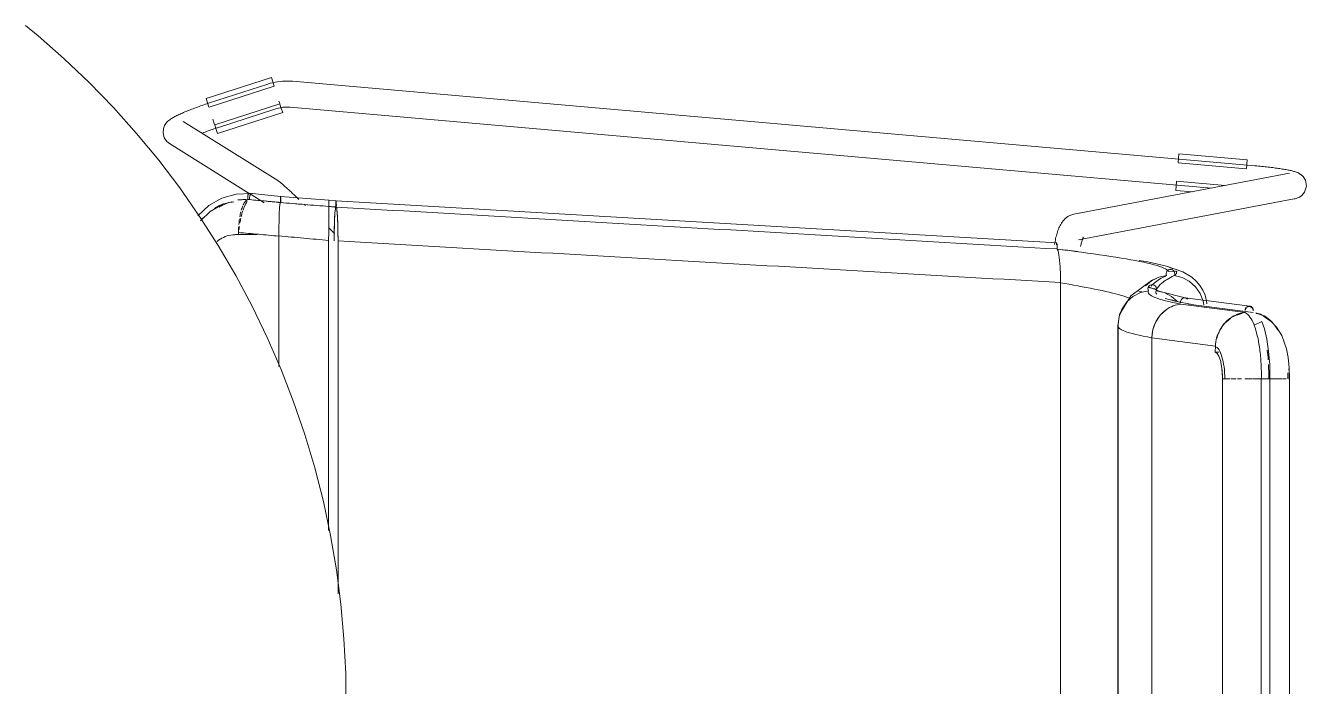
# Model space of a CAD drawing. Header units: millimetres. Extents: x 155927 to 326028, y -36033 to 97293.
# Drawn here: x 159543 to 160133, y 17413 to 17717 of the extents above; entities that cross this region are included whole.
import ezdxf

# ---------------------------------------------------------------- set-up
doc = ezdxf.new("R2010")
doc.units = ezdxf.units.MM
doc.header["$MEASUREMENT"] = 0
doc.layers.add('I-FURN', color=8, linetype='CONTINUOUS', lineweight=9)

msp = doc.modelspace()

# ---------------------------------------------------------------- linework, layer by layer
at = {"layer": 'I-FURN'}
for p, q in [((159548.99, 17712.34), (159543.24, 17717.01)), ((159561, 17701.77), (159548.99, 17712.34)), ((159572.58, 17690.73), (159561, 17701.77)), ((159583.71, 17679.24), (159572.58, 17690.73)), ((159626.41, 17683.39), (159656.42, 17693.08)), ((159654.79, 17690.08), (159627.97, 17681.37)), ((159654.83, 17690.09), (159654.79, 17690.08)), ((159655.92, 17690.42), (159654.83, 17690.09)), ((159657.03, 17690.71), (159655.92, 17690.42)), ((159656.42, 17693.08), (159657.05, 17691.13)), ((159658.14, 17690.95), (159657.03, 17690.71)), ((159657.05, 17691.13), (159657.69, 17689.16)), ((159659.27, 17691.15), (159658.14, 17690.95)), ((159660.4, 17691.3), (159659.27, 17691.15)), ((159661.54, 17691.4), (159660.4, 17691.3)), ((159662.68, 17691.46), (159661.54, 17691.4)), ((159663.82, 17691.48), (159662.68, 17691.46)), ((159664.96, 17691.44), (159663.82, 17691.48)), ((159666.1, 17691.37), (159664.96, 17691.44)), ((160109.42, 17652.42), (159666.1, 17691.36)), ((159627.72, 17679.35), (159657.72, 17689.04)), ((159594.37, 17667.31), (159583.71, 17679.24)), ((159618.41, 17677.94), (159619.05, 17678.2)), ((159619.05, 17678.2), (159619.7, 17678.45)), ((159619.7, 17678.45), (159620.36, 17678.7)), ((159620.36, 17678.7), (159621.04, 17678.96)), ((159621.04, 17678.96), (159621.73, 17679.21)), ((159621.73, 17679.21), (159622.43, 17679.47)), ((159622.43, 17679.47), (159623.14, 17679.72)), ((159623.14, 17679.72), (159623.85, 17679.98)), ((159623.85, 17679.98), (159624.57, 17680.23)), ((159624.57, 17680.23), (159625.3, 17680.48)), ((159625.3, 17680.48), (159626.04, 17680.73)), ((159626.04, 17680.73), (159626.77, 17680.97)), ((159627.04, 17681.44), (159626.41, 17683.39)), ((159626.77, 17680.97), (159627.51, 17681.22)), ((159627.68, 17679.47), (159627.04, 17681.44)), ((159627.51, 17681.22), (159627.97, 17681.37)), ((159660.33, 17680.97), (159630.32, 17671.28)), ((159631.68, 17669.95), (159658.49, 17678.67)), ((159658.49, 17678.67), (159659.13, 17678.86)), ((159659.13, 17678.86), (159659.77, 17679.03)), ((159659.77, 17679.03), (159660.42, 17679.17)), ((159659.92, 17682.23), (159660.3, 17681.07)), ((159660.37, 17680.85), (159661, 17678.88)), ((159660.42, 17679.17), (159661.07, 17679.28)), ((159661, 17678.88), (159661.63, 17676.92)), ((159661.07, 17679.28), (159661.72, 17679.37)), ((159661.72, 17679.37), (159662.38, 17679.43)), ((159662.38, 17679.43), (159663.04, 17679.47)), ((159663.04, 17679.47), (159663.71, 17679.48)), ((159663.71, 17679.48), (159664.37, 17679.46)), ((159664.37, 17679.46), (159665.03, 17679.42)), ((159665.03, 17679.42), (159665.05, 17679.41)), ((159665.05, 17679.41), (160089.4, 17642.13)), ((159607.77, 17671.83), (159608.29, 17672.46)), ((159608.29, 17672.46), (159608.76, 17672.92)), ((159608.76, 17672.92), (159609.18, 17673.29)), ((159609.18, 17673.29), (159609.59, 17673.6)), ((159609.59, 17673.6), (159609.98, 17673.88)), ((159609.98, 17673.88), (159610.36, 17674.14)), ((159610.36, 17674.14), (159610.75, 17674.38)), ((159610.75, 17674.38), (159611.15, 17674.62)), ((159611.15, 17674.62), (159611.56, 17674.85)), ((159611.56, 17674.85), (159611.99, 17675.07)), ((159611.99, 17675.07), (159612.43, 17675.3)), ((159612.43, 17675.3), (159612.89, 17675.53)), ((159612.89, 17675.53), (159613.36, 17675.76)), ((159613.36, 17675.76), (159613.85, 17676)), ((159613.85, 17676), (159614.36, 17676.23)), ((159614.36, 17676.23), (159614.89, 17676.47)), ((159614.89, 17676.47), (159615.43, 17676.71)), ((159615.43, 17676.71), (159616, 17676.95)), ((159659.4, 17645.57), (159615.81, 17672.88)), ((159616, 17676.95), (159616.57, 17677.2)), ((159616.57, 17677.2), (159617.17, 17677.44)), ((159617.17, 17677.44), (159617.78, 17677.69)), ((159617.78, 17677.69), (159618.41, 17677.94)), ((159629.49, 17673.86), (159630.29, 17671.38)), ((159631.63, 17667.24), (159661.63, 17676.92)), ((159604.54, 17654.96), (159594.37, 17667.31)), ((159606.51, 17667.56), (159606.68, 17669.54)), ((159607.1, 17665.33), (159606.51, 17667.56)), ((159606.68, 17669.54), (159607.21, 17670.92)), ((159607.21, 17670.92), (159607.77, 17671.83)), ((159624.7, 17667.51), (159625.32, 17667.75)), ((159625.32, 17667.75), (159625.96, 17667.98)), ((159625.96, 17667.98), (159626.61, 17668.22)), ((159626.61, 17668.22), (159627.26, 17668.45)), ((159627.26, 17668.45), (159627.93, 17668.69)), ((159627.93, 17668.69), (159628.6, 17668.92)), ((159628.6, 17668.92), (159629.28, 17669.16)), ((159629.28, 17669.16), (159629.97, 17669.39)), ((159629.97, 17669.39), (159630.66, 17669.62)), ((159631, 17669.19), (159630.36, 17671.16)), ((159630.66, 17669.62), (159631.35, 17669.85)), ((159631.63, 17667.24), (159631, 17669.19)), ((159631.35, 17669.85), (159631.68, 17669.95)), ((159608.32, 17663.6), (159607.1, 17665.33)), ((159608.32, 17663.6), (159609.44, 17662.71)), ((159609.44, 17662.71), (159646.21, 17639.68)), ((159614.21, 17642.22), (159604.54, 17654.96)), ((160074.05, 17653.88), (160074.23, 17655.95)), ((160074.23, 17655.95), (160074.41, 17657.99)), ((160074.41, 17657.99), (160105.82, 17655.23)), ((160105.82, 17655.23), (160105.64, 17653.19)), ((160125.27, 17648.94), (160025.98, 17630.12)), ((160074.03, 17653.76), (160105.44, 17651)), ((160105.64, 17653.19), (160105.46, 17651.12)), ((160109.58, 17652.4), (160109.42, 17652.42)), ((160110.33, 17652.34), (160109.58, 17652.4)), ((160111.08, 17652.27), (160110.33, 17652.34)), ((160111.83, 17652.19), (160111.08, 17652.27)), ((160112.58, 17652.12), (160111.83, 17652.19)), ((160113.32, 17652.04), (160112.58, 17652.12)), ((160114.05, 17651.97), (160113.32, 17652.04)), ((160114.77, 17651.89), (160114.05, 17651.97)), ((160115.49, 17651.8), (160114.77, 17651.89)), ((160116.2, 17651.72), (160115.49, 17651.8)), ((160116.9, 17651.64), (160116.2, 17651.72)), ((160117.59, 17651.55), (160116.9, 17651.64)), ((160118.26, 17651.46), (160117.59, 17651.55)), ((160118.93, 17651.38), (160118.26, 17651.46)), ((160119.58, 17651.29), (160118.93, 17651.38)), ((160120.21, 17651.2), (160119.58, 17651.29)), ((160120.83, 17651.11), (160120.21, 17651.2)), ((160121.43, 17651.02), (160120.83, 17651.11)), ((160122.02, 17650.92), (160121.43, 17651.02)), ((160122.59, 17650.83), (160122.02, 17650.92)), ((160123.14, 17650.74), (160122.59, 17650.83)), ((160123.67, 17650.65), (160123.14, 17650.74)), ((160124.19, 17650.55), (160123.67, 17650.65)), ((160124.68, 17650.46), (160124.19, 17650.55)), ((160125.16, 17650.36), (160124.68, 17650.46)), ((160125.62, 17650.26), (160125.16, 17650.36)), ((160126.06, 17650.17), (160125.62, 17650.26)), ((160126.49, 17650.07), (160126.06, 17650.17)), ((160126.9, 17649.96), (160126.49, 17650.07)), ((160127.3, 17649.85), (160126.9, 17649.96)), ((160127.7, 17649.74), (160127.3, 17649.85)), ((160128.1, 17649.61), (160127.7, 17649.74)), ((160128.5, 17649.47), (160128.1, 17649.61)), ((160128.93, 17649.3), (160128.5, 17649.47)), ((160129.4, 17649.09), (160128.93, 17649.3)), ((160129.96, 17648.78), (160129.4, 17649.09)), ((160130.67, 17648.31), (160129.96, 17648.78)), ((159659.4, 17645.57), (159659.72, 17645.36)), ((159659.72, 17645.36), (159659.98, 17645.17)), ((159659.98, 17645.17), (159660.21, 17645)), ((159660.21, 17645), (159660.43, 17644.83)), ((159660.43, 17644.83), (159660.65, 17644.65)), ((159660.65, 17644.65), (159660.89, 17644.46)), ((159660.89, 17644.46), (159661.13, 17644.26)), ((159661.13, 17644.26), (159661.38, 17644.04)), ((159661.38, 17644.04), (159661.64, 17643.81)), ((159661.64, 17643.81), (159661.92, 17643.57)), ((159661.92, 17643.57), (159662.22, 17643.31)), ((159662.22, 17643.31), (159662.53, 17643.04)), ((159662.53, 17643.04), (159662.85, 17642.75)), ((160072.92, 17641.08), (160073.1, 17643.12)), ((160073.1, 17643.12), (160073.28, 17645.19)), ((160095.77, 17643.34), (160073.29, 17645.31)), ((160131.58, 17647.45), (160130.67, 17648.31)), ((160132.62, 17645.8), (160131.58, 17647.45)), ((160132.27, 17640.29), (160133.1, 17643.04)), ((160133.1, 17643.04), (160132.62, 17645.8)), ((159623.37, 17629.1), (159614.21, 17642.22)), ((159633.64, 17637.46), (159627.63, 17634.07)), ((159640.16, 17639.34), (159633.64, 17637.46)), ((159647.07, 17639.62), (159640.16, 17639.34)), ((159646.18, 17639.75), (159660.67, 17638.32)), ((159646.58, 17639.44), (159653.03, 17635.4)), ((159660.57, 17636.93), (159660.56, 17636.44)), ((159660.56, 17636.44), (159660.57, 17636.93)), ((159660.58, 17637.39), (159660.57, 17636.93)), ((159660.57, 17636.93), (159660.58, 17637.38)), ((159660.59, 17637.77), (159660.58, 17637.39)), ((159660.58, 17637.38), (159660.59, 17637.76)), ((159660.62, 17638.07), (159660.59, 17637.77)), ((159660.59, 17637.76), (159660.62, 17638.06)), ((159660.64, 17638.26), (159660.62, 17638.07)), ((159660.64, 17638.25), (159660.67, 17638.32)), ((159660.67, 17638.32), (159660.64, 17638.26)), ((159660.67, 17638.32), (159682.87, 17636.5)), ((159660.69, 17638.26), (159660.67, 17638.32)), ((159660.67, 17638.32), (159660.69, 17638.26)), ((159660.72, 17638.07), (159660.69, 17638.26)), ((159660.69, 17638.26), (159660.72, 17638.07)), ((159660.74, 17637.78), (159660.72, 17638.07)), ((159660.72, 17638.07), (159660.74, 17637.78)), ((159660.77, 17636.95), (159660.75, 17637.4)), ((159660.75, 17637.39), (159660.76, 17636.94)), ((159660.76, 17636.94), (159660.77, 17636.45)), ((159660.77, 17636.46), (159660.77, 17636.95)), ((159662.85, 17642.75), (159663.19, 17642.45)), ((159663.19, 17642.45), (159663.54, 17642.13)), ((159663.54, 17642.13), (159663.9, 17641.8)), ((159663.9, 17641.8), (159664.28, 17641.46)), ((159664.28, 17641.46), (159664.67, 17641.11)), ((159664.67, 17641.11), (159665.07, 17640.74)), ((159665.07, 17640.74), (159665.49, 17640.36)), ((159665.49, 17640.36), (159665.91, 17639.97)), ((159665.91, 17639.97), (159666.35, 17639.56)), ((159666.35, 17639.56), (159666.79, 17639.15)), ((159666.79, 17639.15), (159667.24, 17638.73)), ((159667.24, 17638.73), (159667.71, 17638.29)), ((159667.71, 17638.29), (159668.18, 17637.85)), ((159668.18, 17637.85), (159668.65, 17637.41)), ((159668.65, 17637.41), (159669.14, 17636.95)), ((160028.22, 17618.33), (160127.51, 17637.15)), ((160072.92, 17641.08), (160080.82, 17640.39)), ((160127.92, 17637.24), (160127.51, 17637.15)), ((160128.44, 17637.37), (160127.92, 17637.24)), ((160129.06, 17637.58), (160128.44, 17637.37)), ((160129.86, 17637.96), (160129.06, 17637.58)), ((160130.94, 17638.71), (160129.86, 17637.96)), ((160132.27, 17640.29), (160130.94, 17638.71)), ((159627.63, 17634.07), (159622.48, 17629.33)), ((159628.21, 17631.39), (159623.74, 17627.12)), ((159634.04, 17634.76), (159628.21, 17631.39)), ((159660.05, 17630.41), (159660.2, 17632.85)), ((159660.2, 17632.85), (159660.05, 17630.37)), ((159660.2, 17632.87), (159660.38, 17634.58)), ((159660.38, 17634.58), (159660.2, 17632.85)), ((159660.38, 17634.59), (159660.57, 17635.47)), ((159660.57, 17635.47), (159660.38, 17634.58)), ((159660.56, 17636.44), (159660.57, 17635.94)), ((159660.57, 17635.94), (159660.56, 17636.44)), ((159660.57, 17635.94), (159660.57, 17635.47)), ((159660.57, 17635.47), (159660.57, 17635.94)), ((159660.76, 17635.49), (159660.77, 17635.96)), ((159660.77, 17635.96), (159660.76, 17635.48)), ((159660.77, 17635.96), (159660.77, 17636.46)), ((159660.77, 17636.45), (159660.77, 17635.96)), ((159671.62, 17634.59), (159672.13, 17634.11)), ((159682.82, 17628.52), (159682.83, 17631.02)), ((159682.83, 17631.02), (159682.82, 17628.52)), ((159682.83, 17631.02), (159682.85, 17632.77)), ((159682.85, 17632.77), (159682.83, 17631.02)), ((159682.85, 17632.77), (159682.86, 17633.66)), ((159682.86, 17633.66), (159682.85, 17632.77)), ((159682.86, 17636.24), (159682.87, 17636.43)), ((159682.87, 17636.43), (159682.86, 17636.24)), ((159682.86, 17635.95), (159682.86, 17636.24)), ((159682.86, 17636.24), (159682.86, 17635.95)), ((159682.86, 17635.56), (159682.86, 17635.95)), ((159682.86, 17635.95), (159682.86, 17635.57)), ((159682.86, 17635.57), (159682.86, 17635.12)), ((159682.86, 17635.11), (159682.86, 17635.56)), ((159682.86, 17635.12), (159682.86, 17634.63)), ((159682.86, 17634.62), (159682.86, 17635.11)), ((159682.86, 17634.63), (159682.86, 17634.13)), ((159682.86, 17634.13), (159682.86, 17634.62)), ((159682.86, 17633.66), (159682.86, 17634.13)), ((159682.86, 17634.13), (159682.86, 17633.66)), ((159682.87, 17636.43), (159682.87, 17636.5)), ((159682.87, 17636.5), (159682.87, 17636.43)), ((159686.23, 17636.23), (159682.87, 17636.49)), ((159682.87, 17636.43), (159682.87, 17636.49)), ((159682.87, 17636.49), (159682.87, 17636.42)), ((159682.87, 17636.24), (159682.87, 17636.43)), ((159682.87, 17636.42), (159682.87, 17636.24)), ((159682.87, 17636.24), (159682.87, 17635.94)), ((159682.87, 17635.94), (159682.87, 17636.24)), ((159682.87, 17635.94), (159682.87, 17635.56)), ((159682.87, 17635.56), (159682.87, 17635.94)), ((159682.87, 17635.56), (159682.87, 17635.11)), ((159682.87, 17635.11), (159682.87, 17635.56)), ((159682.87, 17635.11), (159682.88, 17634.62)), ((159682.88, 17634.62), (159682.87, 17635.11)), ((159682.88, 17634.12), (159682.87, 17633.65)), ((159682.87, 17633.65), (159682.88, 17634.12)), ((159682.88, 17634.62), (159682.88, 17634.12)), ((159682.88, 17634.12), (159682.88, 17634.62)), ((159682.9, 17631), (159682.89, 17632.76)), ((159682.89, 17632.75), (159682.9, 17631)), ((159682.9, 17631), (159682.91, 17628.5)), ((159682.91, 17628.51), (159682.9, 17631)), ((159685.92, 17632.48), (159685.72, 17630.73)), ((159686.13, 17633.38), (159685.92, 17632.48)), ((159686.13, 17635.29), (159686.12, 17634.83)), ((159686.12, 17634.83), (159686.12, 17634.34)), ((159686.12, 17634.34), (159686.12, 17633.85)), ((159686.12, 17633.85), (159686.13, 17633.38)), ((159686.15, 17635.67), (159686.13, 17635.29)), ((159686.17, 17635.96), (159686.15, 17635.67)), ((159686.2, 17636.15), (159686.17, 17635.96)), ((159686.23, 17636.22), (159686.2, 17636.15)), ((159686.23, 17636.22), (160018.14, 17616.93)), ((159686.25, 17636.15), (159686.23, 17636.22)), ((159686.28, 17635.97), (159686.25, 17636.15)), ((159686.3, 17635.67), (159686.28, 17635.97)), ((159686.32, 17635.29), (159686.3, 17635.67)), ((159686.33, 17634.84), (159686.32, 17635.29)), ((159686.34, 17634.35), (159686.33, 17634.84)), ((159686.33, 17633.86), (159686.34, 17634.35)), ((159686.33, 17633.39), (159686.33, 17633.86)), ((159686.54, 17632.5), (159686.33, 17633.39)), ((159686.73, 17630.75), (159686.54, 17632.5)), ((159631.99, 17615.62), (159623.37, 17629.1)), ((159659.86, 17623.83), (159659.94, 17627.27)), ((159659.94, 17627.27), (159659.86, 17623.83)), ((159659.94, 17627.34), (159660.05, 17630.37)), ((159660.05, 17630.37), (159659.94, 17627.27)), ((159682.81, 17625.39), (159682.82, 17628.52)), ((159682.82, 17628.52), (159682.81, 17625.39)), ((159682.81, 17625.39), (159682.81, 17621.82)), ((159682.81, 17621.82), (159682.81, 17625.38)), ((159682.92, 17625.38), (159682.93, 17621.82)), ((159682.93, 17621.82), (159682.92, 17625.38)), ((159685.44, 17625.11), (159685.36, 17621.56)), ((159685.56, 17628.23), (159685.44, 17625.11)), ((159685.72, 17630.73), (159685.56, 17628.23)), ((159686.89, 17628.25), (159686.73, 17630.75)), ((159687.02, 17625.12), (159686.89, 17628.25)), ((159687.09, 17621.55), (159687.02, 17625.12)), ((160019.97, 17625.41), (160019.68, 17624.88)), ((160020.29, 17625.95), (160019.97, 17625.41)), ((160020.65, 17626.49), (160020.29, 17625.95)), ((160021.05, 17627.02), (160020.65, 17626.49)), ((160021.51, 17627.55), (160021.05, 17627.02)), ((160022.02, 17628.07), (160021.51, 17627.55)), ((160022.62, 17628.58), (160022.02, 17628.07)), ((160023.31, 17629.06), (160022.62, 17628.58)), ((160024.1, 17629.5), (160023.31, 17629.06)), ((160025, 17629.87), (160024.1, 17629.5)), ((160025.98, 17630.12), (160025, 17629.87)), ((159649.79, 17620.68), (159640.04, 17620.68)), ((159641.28, 17620.62), (159641.28, 17621.67)), ((159659.86, 17623.74), (159659.84, 17619.97)), ((159659.84, 17620.09), (159659.86, 17623.74)), ((159659.84, 17619.97), (159659.84, 17559.86)), ((159659.84, 17559.86), (159659.84, 17619.97)), ((159682.8, 17618.03), (159682.81, 17621.82)), ((159682.81, 17621.82), (159682.8, 17618.03)), ((159685.48, 17621.26), (159682.81, 17623.83)), ((159685.36, 17621.56), (159685.33, 17617.88)), ((159687.12, 17617.77), (159687.09, 17621.55)), ((160017.78, 17619.53), (160017.63, 17618.87)), ((160017.95, 17620.17), (160017.78, 17619.53)), ((160018.12, 17620.8), (160017.95, 17620.17)), ((160018.3, 17621.42), (160018.12, 17620.8)), ((160018.49, 17622.02), (160018.3, 17621.42)), ((160018.7, 17622.61), (160018.49, 17622.02)), ((160018.92, 17623.19), (160018.7, 17622.61)), ((160019.15, 17623.76), (160018.92, 17623.19)), ((160019.41, 17624.32), (160019.15, 17623.76)), ((160019.68, 17624.88), (160019.41, 17624.32)), ((160030.27, 17619.22), (160030.18, 17619.02)), ((160030.34, 17619.37), (160030.27, 17619.22)), ((160030.39, 17619.46), (160030.34, 17619.37)), ((160030.43, 17619.53), (160030.39, 17619.46)), ((160030.45, 17619.55), (160030.43, 17619.53)), ((159640.07, 17601.81), (159631.99, 17615.62)), ((159682.8, 17484.39), (159682.8, 17618.03)), ((159682.8, 17618.03), (159682.8, 17484.39)), ((159687.12, 17455.17), (159687.12, 17617.77)), ((159687.12, 17617.77), (159687.12, 17455.17)), ((160017.23, 17616.83), (160017.11, 17616.12)), ((160017.35, 17617.52), (160017.23, 17616.83)), ((160017.49, 17618.2), (160017.35, 17617.52)), ((160017.63, 17618.87), (160017.49, 17618.2)), ((160017.95, 17616.02), (160017.99, 17616.4)), ((160017.99, 17616.39), (160017.95, 17616.01)), ((160017.99, 17616.4), (160018.03, 17616.69)), ((160018.03, 17616.68), (160017.99, 17616.39)), ((160018.14, 17616.93), (160018.08, 17616.87)), ((160018.08, 17616.87), (160018.14, 17616.93)), ((160018.24, 17616.67), (160018.28, 17616.37)), ((160018.28, 17616.37), (160018.24, 17616.66)), ((160018.32, 17615.98), (160018.28, 17616.37)), ((160018.28, 17616.37), (160018.32, 17615.98)), ((160018.34, 17615.53), (160018.32, 17615.98)), ((160018.32, 17615.98), (160018.34, 17615.53)), ((160018.32, 17614.06), (160018.34, 17614.54)), ((160018.34, 17614.54), (160018.32, 17614.07)), ((160018.32, 17614.07), (160018.72, 17613.16)), ((160018.72, 17613.16), (160018.32, 17614.06)), ((160018.35, 17615.03), (160018.34, 17615.53)), ((160018.34, 17615.53), (160018.35, 17615.04)), ((160018.35, 17615.04), (160018.34, 17614.54)), ((160018.34, 17614.54), (160018.35, 17615.03)), ((160029.24, 17615.78), (160029.14, 17615.29)), ((160029.34, 17616.25), (160029.24, 17615.78)), ((160029.45, 17616.7), (160029.34, 17616.25)), ((160029.55, 17617.12), (160029.45, 17616.7)), ((160029.66, 17617.52), (160029.55, 17617.12)), ((160029.77, 17617.88), (160029.66, 17617.52)), ((160029.88, 17618.22), (160029.77, 17617.88)), ((160029.98, 17618.52), (160029.88, 17618.22)), ((160030.08, 17618.79), (160029.98, 17618.52)), ((160030.18, 17619.02), (160030.08, 17618.79)), ((160018.72, 17613.16), (160019.09, 17611.43)), ((160019.09, 17611.42), (160018.72, 17613.16)), ((160019.09, 17611.42), (160019.4, 17608.95)), ((160019.4, 17608.92), (160019.09, 17611.42)), ((160019.4, 17608.92), (160019.64, 17605.87)), ((160019.64, 17605.82), (160019.4, 17608.92)), ((160060.12, 17608.09), (160056.05, 17608.82)), ((160068.64, 17606.2), (160060.12, 17608.09)), ((159647.59, 17587.69), (159640.07, 17601.81)), ((160019.64, 17605.82), (160019.79, 17602.35)), ((160019.79, 17602.28), (160019.64, 17605.82)), ((160019.79, 17602.29), (160019.85, 17598.59)), ((160019.85, 17598.52), (160019.79, 17602.28)), ((160065.12, 17601.08), (160068.74, 17601.87)), ((160068.73, 17601.87), (160065.12, 17601.09)), ((160068.64, 17603.33), (160068.55, 17602.84)), ((160068.55, 17602.84), (160068.58, 17602.34)), ((160068.56, 17602.84), (160068.65, 17603.33)), ((160068.59, 17602.34), (160068.56, 17602.84)), ((160068.58, 17602.34), (160068.73, 17601.87)), ((160068.74, 17601.87), (160068.59, 17602.34)), ((160076.26, 17603.53), (160068.64, 17606.2)), ((160068.85, 17603.78), (160068.64, 17603.33)), ((160068.65, 17603.33), (160068.85, 17603.78)), ((160068.85, 17603.78), (160069.17, 17604.16)), ((160069.17, 17604.16), (160068.85, 17603.78)), ((160069.17, 17604.16), (160069.57, 17604.45)), ((160069.57, 17604.45), (160069.17, 17604.16)), ((160070.03, 17604.64), (160069.57, 17604.45)), ((160069.57, 17604.45), (160070.03, 17604.63)), ((160073.47, 17603.89), (160069.62, 17603.7)), ((160070.03, 17604.63), (160070.52, 17604.69)), ((160070.52, 17604.69), (160070.03, 17604.64)), ((160070.52, 17604.69), (160071, 17604.62)), ((160071, 17604.62), (160070.52, 17604.69)), ((160071, 17604.62), (160071.46, 17604.42)), ((160071.46, 17604.43), (160071, 17604.62)), ((160071.85, 17604.12), (160071.46, 17604.43)), ((160071.46, 17604.42), (160071.85, 17604.12)), ((160071.85, 17604.12), (160072.16, 17603.73)), ((160072.16, 17603.74), (160071.85, 17604.12)), ((160072.35, 17603.28), (160072.16, 17603.74)), ((160072.16, 17603.73), (160072.35, 17603.28)), ((160072.38, 17602.29), (160072.22, 17601.82)), ((160072.22, 17601.82), (160072.39, 17602.29)), ((160075.85, 17600.91), (160072.22, 17601.82)), ((160072.35, 17603.28), (160072.43, 17602.79)), ((160072.43, 17602.79), (160072.35, 17603.28)), ((160073.14, 17602.73), (160073.47, 17603.89)), ((160080.38, 17601.02), (160076.26, 17603.53)), ((160019.85, 17215.12), (160019.85, 17598.52)), ((160019.85, 17598.52), (160019.85, 17215.12)), ((160052.18, 17592.51), (160061.72, 17599.49)), ((160061.8, 17599.45), (160058.96, 17597.04)), ((160058.96, 17597.04), (160061.8, 17599.43)), ((160060.23, 17596.32), (160060.15, 17595.83)), ((160060.15, 17595.82), (160060.23, 17596.31)), ((160060.15, 17595.83), (160060.18, 17595.33)), ((160060.19, 17595.33), (160060.15, 17595.82)), ((160060.23, 17596.31), (160060.43, 17596.77)), ((160060.43, 17596.77), (160060.23, 17596.32)), ((160064.14, 17595.54), (160060.25, 17596.37)), ((160065.7, 17594.5), (160060.38, 17596.67)), ((160060.43, 17596.77), (160060.75, 17597.15)), ((160060.74, 17597.15), (160060.43, 17596.77)), ((160061.15, 17597.45), (160060.74, 17597.15)), ((160060.75, 17597.15), (160061.15, 17597.44)), ((160061.61, 17597.63), (160061.15, 17597.45)), ((160061.15, 17597.44), (160061.61, 17597.63)), ((160061.61, 17597.63), (160062.1, 17597.7)), ((160062.1, 17597.7), (160061.61, 17597.63)), ((160061.72, 17599.49), (160063.47, 17600.38)), ((160065.12, 17601.09), (160061.8, 17599.45)), ((160061.8, 17599.43), (160065.12, 17601.08)), ((160062.1, 17597.7), (160062.59, 17597.63)), ((160062.59, 17597.63), (160062.1, 17597.7)), ((160062.59, 17597.63), (160063.05, 17597.44)), ((160063.05, 17597.45), (160062.59, 17597.63)), ((160063.45, 17597.15), (160063.05, 17597.45)), ((160063.05, 17597.44), (160063.45, 17597.15)), ((160063.45, 17597.15), (160063.77, 17596.77)), ((160063.77, 17596.77), (160063.45, 17597.15)), ((160063.77, 17596.77), (160063.97, 17596.31)), ((160063.97, 17596.32), (160063.77, 17596.77)), ((160064.05, 17595.83), (160063.97, 17596.32)), ((160063.97, 17596.31), (160064.05, 17595.82)), ((160064.01, 17595.33), (160064.05, 17595.83)), ((160064.05, 17595.82), (160064.01, 17595.33)), ((160079.17, 17599.17), (160075.85, 17600.91)), ((160082, 17596.69), (160079.17, 17599.17)), ((160082.34, 17599.28), (160080.38, 17601.02)), ((160084.17, 17593.61), (160082, 17596.69)), ((160084.02, 17597.31), (160082.34, 17599.28)), ((160085.4, 17595.11), (160084.02, 17597.31)), ((160047.07, 17583.86), (160052.18, 17592.51)), ((160050.36, 17589.71), (160048.19, 17586.57)), ((160053.24, 17592.21), (160050.36, 17589.71)), ((160050.37, 17589.7), (160053.24, 17592.21)), ((160056.63, 17593.97), (160053.24, 17592.21)), ((160053.24, 17592.21), (160056.63, 17593.96)), ((160060.35, 17594.86), (160056.63, 17593.97)), ((160060.18, 17595.33), (160060.35, 17594.86)), ((160060.35, 17594.86), (160060.19, 17595.33)), ((160064.01, 17595.33), (160063.85, 17594.86)), ((160063.85, 17594.86), (160064.01, 17595.33)), ((160067.57, 17593.97), (160063.85, 17594.86)), ((160077.31, 17591.53), (160065.7, 17594.5)), ((160070.96, 17592.21), (160067.57, 17593.97)), ((160070.93, 17590.71), (160073.37, 17589.95)), ((160073.84, 17589.71), (160070.96, 17592.21)), ((160073.37, 17589.95), (160079.66, 17588.57)), ((160075.22, 17590.18), (160075.14, 17589.69)), ((160075.41, 17590.63), (160075.22, 17590.18)), ((160075.71, 17591.01), (160075.41, 17590.63)), ((160076.09, 17591.31), (160075.71, 17591.01)), ((160076.53, 17591.5), (160076.09, 17591.31)), ((160077, 17591.56), (160076.53, 17591.5)), ((160077.47, 17591.5), (160077, 17591.56)), ((160107.01, 17587.69), (160077.24, 17591.55)), ((160077.91, 17591.31), (160077.47, 17591.5)), ((160078.3, 17591.02), (160077.91, 17591.31)), ((160085.57, 17590.1), (160084.17, 17593.61)), ((160086.43, 17592.74), (160085.4, 17595.11)), ((160085.94, 17588.35), (160085.57, 17590.1)), ((160085.57, 17590.09), (160085.94, 17588.35)), ((160087.09, 17590.24), (160086.43, 17592.74)), ((160087.23, 17588.82), (160087.09, 17590.24)), ((159654.54, 17573.27), (159647.59, 17587.69)), ((160046.83, 17583), (160048.2, 17586.57)), ((160048.19, 17586.57), (160046.83, 17583)), ((160047, 17583.71), (160048.37, 17586.88)), ((160048.2, 17586.57), (160050.37, 17589.7)), ((160068.57, 17586.09), (160065.83, 17583.6)), ((160075.14, 17589.69), (160075.17, 17589.19)), ((160105.03, 17584.88), (160075.33, 17588.72)), ((160108.57, 17584.85), (160078.88, 17588.7)), ((160105.04, 17585.31), (160102.6, 17585.63)), ((160046.2, 17578.67), (160047, 17583.71)), ((160046.2, 17578.67), (160046.2, 17273.87)), ((160046.83, 17583), (160046.35, 17579.21)), ((160046.35, 17234.42), (160046.35, 17579.21)), ((160046.35, 17579.21), (160046.35, 17234.42)), ((160046.36, 17579.21), (160046.83, 17583)), ((160063.75, 17580.49), (160062.43, 17576.94)), ((160065.83, 17583.6), (160063.75, 17580.49)), ((160112.6, 17580.67), (160109.06, 17578.91)), ((160113.76, 17577.22), (160112.6, 17580.67)), ((160113.2, 17583.21), (160113, 17583.31)), ((160117.1, 17580.53), (160113.2, 17583.21)), ((160119.39, 17578.06), (160117.1, 17580.53)), ((160121.78, 17574.18), (160119.39, 17578.06)), ((159660.9, 17558.6), (159654.54, 17573.27)), ((160062.43, 17576.94), (160061.95, 17573.17)), ((160061.95, 17573.17), (160091.23, 17569.31)), ((160061.95, 17240.46), (160061.95, 17573.17)), ((160061.95, 17573.17), (160061.95, 17240.46)), ((160114.86, 17572.53), (160113.76, 17577.22)), ((160115.7, 17566.9), (160114.86, 17572.53)), ((160123.91, 17568.13), (160121.78, 17574.18)), ((160091.23, 17569.31), (160091.16, 17566.6)), ((160092.83, 17566.6), (160091.16, 17566.6)), ((160091.16, 17566.6), (160092.02, 17565.96)), ((160092.83, 17566.6), (160091.18, 17566.6)), ((160116.19, 17560.78), (160115.7, 17566.9)), ((160124.7, 17564.09), (160123.91, 17568.13)), ((160092.02, 17565.96), (160092.81, 17564.61)), ((160092.81, 17564.61), (160093.48, 17562.62)), ((160093.48, 17562.62), (160093.99, 17560.13)), ((160116.28, 17554.24), (160116.19, 17560.78)), ((160125.21, 17559.27), (160124.7, 17564.09)), ((159666.67, 17543.68), (159660.9, 17558.6)), ((160093.99, 17560.13), (160094.31, 17557.28)), ((160094.31, 17557.28), (160094.42, 17554.24)), ((160125.32, 17554.24), (160125.21, 17559.27)), ((160094.42, 17554.24), (160094.42, 17259.39)), ((160094.48, 17259.39), (160094.48, 17554.24)), ((160097.81, 17554.24), (160095.55, 17554.24)), ((160096.01, 17554.24), (160096.01, 17554.24)), ((160098.33, 17554.24), (160100.8, 17554.24)), ((160101.32, 17554.24), (160103.16, 17554.24)), ((160104.79, 17554.24), (160108.34, 17554.24)), ((160112.35, 17554.24), (160108.54, 17554.24)), ((160108.54, 17554.24), (160112.35, 17554.24)), ((160112.32, 17554.24), (160112.32, 17259.39)), ((160112.43, 17554.24), (160116.28, 17554.24)), ((160112.66, 17554.24), (160112.43, 17554.24)), ((160112.99, 17554.24), (160112.66, 17554.24)), ((160113.4, 17554.24), (160112.99, 17554.24)), ((160113.88, 17554.24), (160113.4, 17554.24)), ((160114.38, 17554.24), (160113.88, 17554.24)), ((160114.87, 17554.24), (160114.38, 17554.24)), ((160115.32, 17554.24), (160114.87, 17554.24)), ((160115.71, 17554.24), (160115.32, 17554.24)), ((160116.02, 17554.24), (160115.71, 17554.24)), ((160116.21, 17554.24), (160116.02, 17554.24)), ((160119.07, 17554.24), (160116.04, 17554.24)), ((160116.04, 17554.24), (160119.05, 17554.24)), ((160116.28, 17554.24), (160116.21, 17554.24)), ((160116.28, 17259.39), (160116.28, 17554.24)), ((160119.22, 17554.24), (160121.8, 17554.24)), ((160122.08, 17554.24), (160123.83, 17554.24)), ((160125.02, 17554.24), (160125.3, 17554.24)), ((160125.32, 17554.24), (160125.15, 17554.24)), ((160125.32, 17259.39), (160125.32, 17554.24)), ((159671.85, 17528.54), (159666.67, 17543.68)), ((159676.41, 17513.2), (159671.85, 17528.54)), ((159680.36, 17497.7), (159676.41, 17513.2)), ((159683.68, 17482.05), (159680.36, 17497.7)), ((159686.37, 17466.28), (159683.68, 17482.05)), ((159688.43, 17450.41), (159686.37, 17466.28)), ((159689.86, 17434.47), (159688.43, 17450.41)), ((159690.65, 17418.5), (159689.86, 17434.47)), ((159690.79, 17402.5), (159690.65, 17418.5))]:
    msp.add_line(p, q, dxfattribs=at)
for centre, major_axis, ratio, start_param, end_param in [((160077.01, 17589.6), (0, -1.96), 0.955139, 2.379629, 4.923331), ((160077.02, 17573.04), (0, -15.78), 0.955139, 3.737469, 4.704147), ((160077.02, 17573.04), (0, -15.78), 0.955139, 3.495799, 3.737346), ((160077.02, 17573.04), (0, -15.78), 0.955139, 3.254129, 3.495629), ((160121.04, 17554.24), (0, 12.4), 0.287441, 4.712389, 4.932602), ((160109.57, 17554.24), (15.75, 0), 0.000004, 2.669107, 2.851347)]:
    msp.add_ellipse(centre, major_axis=major_axis, ratio=ratio, start_param=start_param, end_param=end_param, dxfattribs=at)
for points, knots in [([(159643.46, 17634.39), (159643.78, 17635.07), (159644.48, 17636.2), (159645.23, 17636.76), (159645.62, 17636.91)], [0.6690305, 0.6690305, 0.6690305, 0.6690305, 0.8333333, 1, 1, 1, 1]), ([(159645.62, 17636.91), (159645.6, 17637.05), (159645.57, 17637.34), (159645.55, 17637.76), (159645.56, 17638.13), (159645.59, 17638.43), (159645.62, 17638.69), (159645.67, 17638.94), (159645.73, 17639.17), (159645.8, 17639.36), (159645.89, 17639.56), (159645.98, 17639.66), (159646.03, 17639.7)], [0, 0, 0, 0, 0.0555556, 0.1111111, 0.1666667, 0.1944444, 0.2222222, 0.2777778, 0.3055556, 0.3333333, 0.3888889, 0.4444444, 0.4444444, 0.4444444, 0.4444444]), ([(159630.16, 17632.7), (159631.05, 17633.27), (159633.87, 17634.93), (159636.98, 17635.55), (159639.12, 17635.83)], [0.591443, 0.591443, 0.591443, 0.591443, 0.6666667, 0.8236682, 0.8236682, 0.8236682, 0.8236682]), ([(159638.01, 17635.83), (159636.67, 17635.44), (159634.71, 17634.71), (159632.88, 17633.7), (159632.31, 17633.35)], [0.2297626, 0.2297626, 0.2297626, 0.2297626, 0.3333333, 0.3824546, 0.3824546, 0.3824546, 0.3824546]), ([(159682.87, 17633.65), (159679.18, 17633.96), (159673.85, 17634.4), (159668.52, 17634.84), (159666.87, 17634.98)], [0, 0, 0, 0, 0.5, 0.7233886, 0.7233886, 0.7233886, 0.7233886]), ([(159685.33, 17617.88), (159685.33, 17620.39), (159685.39, 17624.16), (159685.55, 17628.34), (159685.77, 17631.7), (159685.98, 17633.09), (159686.13, 17633.38)], [-0.996036, -0.996036, -0.996036, -0.996036, -0.6666667, -0.5, -0.3333333, 0, 0, 0, 0]), ([(159686.23, 17636.23), (159686.25, 17636.22), (159686.27, 17636.09), (159686.3, 17635.69), (159686.32, 17635.31), (159686.33, 17634.85), (159686.34, 17634.36), (159686.34, 17633.85), (159686.33, 17633.54), (159686.33, 17633.39)], [-0.498493, -0.498493, -0.498493, -0.498493, -0.375, -0.3125, -0.25, -0.1875, -0.125, -0.0625, 0, 0, 0, 0]), ([(159686.33, 17633.39), (159686.47, 17633.11), (159686.68, 17631.72), (159686.9, 17628.36), (159687.02, 17625.19), (159687.1, 17621.59), (159687.12, 17619.04), (159687.12, 17617.77)], [-1, -1, -1, -1, -0.666667, -0.5, -0.333333, -0.166667, 0, 0, 0, 0]), ([(159631.39, 17617.52), (159632.3, 17618.28), (159635.3, 17620.21), (159638.9, 17620.84), (159641.28, 17620.62)], [0.5, 0.5, 0.5, 0.5, 0.6666667, 1, 1, 1, 1]), ([(160018.32, 17614.06), (160025.87, 17613.05), (160041.09, 17611.02), (160059.52, 17607.97), (160067.82, 17605.53), (160069.42, 17604.1), (160069.62, 17603.7)], [0, 0, 0, 0, 0.25, 0.5, 0.75, 0.8499411, 0.8499411, 0.8499411, 0.8499411]), ([(160068.74, 17601.87), (160066.33, 17600.7), (160063.67, 17599.07), (160062, 17597.45), (160061.61, 17596.99)], [0, 0, 0, 0, 0.5, 0.6963068, 0.6963068, 0.6963068, 0.6963068]), ([(160072.22, 17601.82), (160069.82, 17600.66), (160066.39, 17598.56), (160064.6, 17596.47), (160064.14, 17595.54)], [0, 0, 0, 0, 0.5, 0.9025383, 0.9025383, 0.9025383, 0.9025383]), ([(160019.85, 17598.52), (160025.24, 17597.54), (160036.02, 17595.6), (160046.73, 17593.16), (160050.98, 17591.7), (160052.13, 17591.22)], [0, 0, 0, 0, 0.25, 0.5, 0.625, 0.625, 0.625, 0.625]), ([(160108.61, 17585.73), (160108.62, 17585.87), (160108.6, 17586.09), (160108.53, 17586.39), (160108.44, 17586.65), (160108.25, 17586.97), (160107.96, 17587.29), (160107.61, 17587.52), (160107.26, 17587.66), (160106.95, 17587.71), (160106.67, 17587.71), (160106.41, 17587.68), (160106.16, 17587.6), (160105.9, 17587.49), (160105.59, 17587.3), (160105.27, 17586.98), (160105.03, 17586.58), (160104.92, 17586.22), (160104.87, 17585.96), (160104.85, 17585.8), (160104.85, 17585.73)], [0.1111111, 0.1111111, 0.1111111, 0.1111111, 0.1666667, 0.1944444, 0.2222222, 0.2777778, 0.3333333, 0.3888889, 0.4444444, 0.4791667, 0.5138889, 0.5486111, 0.5833333, 0.6180556, 0.6527778, 0.7222222, 0.7916667, 0.8263889, 0.8611111, 0.8888889, 0.8888889, 0.8888889, 0.8888889]), ([(160104.94, 17586.12), (160104.98, 17586.24), (160105.08, 17586.48), (160105.36, 17586.89), (160105.9, 17587.34), (160106.77, 17587.6), (160107.55, 17587.37), (160108.07, 17586.97), (160108.36, 17586.59), (160108.55, 17586.13), (160108.59, 17585.8), (160108.6, 17585.64)], [-0.8125, -0.8125, -0.8125, -0.8125, -0.765625, -0.71875, -0.625, -0.5, -0.375, -0.3125, -0.25, -0.1875, -0.125, -0.125, -0.125, -0.125]), ([(160117.83, 17579.75), (160117.04, 17580.69), (160115.22, 17582.37), (160112.41, 17583.96), (160110.49, 17584.43), (160109.76, 17584.59)], [0.5, 0.5, 0.5, 0.5, 0.6666667, 0.8333333, 0.9365189, 0.9365189, 0.9365189, 0.9365189]), ([(160046.2, 17578.67), (160046.2, 17577.84), (160048.59, 17576.01), (160056.23, 17574.18), (160061.95, 17573.17)], [0.0892847, 0.0892847, 0.0892847, 0.0892847, 0.5, 1, 1, 1, 1]), ([(160109.06, 17578.91), (160109.6, 17577.49), (160110.59, 17574.16), (160111.69, 17568.1), (160112.32, 17561.24), (160112.39, 17556.59), (160112.35, 17554.24)], [0.3397465, 0.3397465, 0.3397465, 0.3397465, 0.5, 0.6666667, 0.8333333, 0.9999948, 0.9999948, 0.9999948, 0.9999948])]:
    msp.add_open_spline(points, degree=3, knots=knots, dxfattribs=at)
for points in [[(159645.62, 17636.91), (159648.06, 17636.67), (159653.01, 17636.19), (159658.05, 17635.71), (159660.57, 17635.47)], [(159646.92, 17639.56), (159646.88, 17639.52), (159646.78, 17639.4), (159646.65, 17639.1), (159646.53, 17638.72), (159646.44, 17638.26), (159646.37, 17637.77), (159646.34, 17637.27), (159646.34, 17636.96), (159646.35, 17636.81)], [(159640.93, 17636.65), (159641.97, 17636.79), (159643.03, 17636.81), (159644.09, 17636.81)], [(159641.89, 17628.88), (159642.03, 17629.72), (159642.19, 17630.52), (159642.38, 17631.26)], [(159644.79, 17636.87), (159643.89, 17636.85), (159642.99, 17636.79), (159642.1, 17636.69)], [(159643.2, 17631.45), (159642.95, 17630.65), (159642.72, 17629.77), (159642.5, 17628.85)], [(159642.56, 17631.93), (159642.77, 17632.66), (159643.01, 17633.29), (159643.25, 17633.89)], [(159644.19, 17634.08), (159643.9, 17633.44), (159643.62, 17632.7), (159643.35, 17631.88)], [(159645.26, 17635.9), (159644.94, 17635.49), (159644.62, 17634.97), (159644.31, 17634.33)], [(159653.68, 17636.19), (159655.96, 17635.96), (159658.26, 17635.73), (159660.57, 17635.5)], [(159682.86, 17633.66), (159679.14, 17633.96), (159671.71, 17634.56), (159664.28, 17635.17), (159660.57, 17635.47)], [(159682.86, 17633.66), (159683.44, 17633.61), (159684.59, 17633.52), (159685.75, 17633.43), (159686.33, 17633.39)], [(159682.87, 17633.65), (159683.42, 17633.6), (159684.5, 17633.51), (159685.58, 17633.42), (159686.13, 17633.38)], [(159686.13, 17633.38), (159686.11, 17633.97), (159686.11, 17635.48), (159686.19, 17636.22), (159686.23, 17636.23)], [(160018.32, 17614.07), (159963.09, 17617.29), (159852.49, 17623.73), (159741.73, 17630.17), (159686.33, 17633.39)], [(159623.76, 17627.07), (159624.15, 17627.53), (159624.54, 17628), (159624.94, 17628.45)], [(159641.45, 17625.39), (159641.53, 17626.29), (159641.63, 17627.17), (159641.75, 17628.03)], [(159642.35, 17628.2), (159642.21, 17627.55), (159642.07, 17626.89), (159641.95, 17626.2)], [(159639.77, 17620.68), (159640.27, 17620.69), (159640.78, 17620.67), (159641.29, 17620.62)], [(159641.28, 17621.67), (159641.29, 17622.62), (159641.33, 17623.55), (159641.38, 17624.45)], [(159641.28, 17621.67), (159644.31, 17621.41), (159650.45, 17620.87), (159656.7, 17620.28), (159659.84, 17619.97)], [(159641.7, 17624.51), (159641.63, 17624.04), (159641.58, 17623.56), (159641.53, 17623.09)], [(159659.84, 17620.09), (159663.66, 17619.75), (159667.48, 17619.41), (159671.31, 17619.06)], [(159671.31, 17619.06), (159675.14, 17618.72), (159678.97, 17618.37), (159682.8, 17618.03)], [(159687.12, 17617.77), (159742.65, 17614.57), (159798.18, 17611.38), (159853.61, 17608.18)], [(160018.33, 17614.05), (160021.46, 17613.65), (160024.62, 17613.26), (160027.74, 17612.86)], [(159853.61, 17608.18), (159909.07, 17604.98), (159964.49, 17601.79), (160019.85, 17598.59)], [(160070.01, 17605.59), (160070.64, 17605.36), (160071.26, 17605.12), (160071.63, 17604.89)], [(160072.92, 17603.96), (160073.55, 17603.25), (160073.31, 17602.53), (160072.22, 17601.82)], [(160055.88, 17594.47), (160056.35, 17594.41), (160056.82, 17594.36), (160057.28, 17594.3)], [(160060.35, 17594.86), (160059.8, 17593.83), (160061.77, 17591.79), (160069.83, 17589.74), (160075.33, 17588.72)], [(160063.85, 17594.86), (160063.56, 17594.31), (160063.7, 17593.77), (160064.27, 17593.22)], [(160068.01, 17591.32), (160069.9, 17590.66), (160072.71, 17590.01), (160075.75, 17589.35)], [(160105.03, 17584.88), (160103.79, 17584.73), (160101.41, 17584.15), (160098.07, 17582.38), (160095.23, 17579.85), (160093.04, 17576.71), (160091.63, 17573.11), (160091.27, 17570.6), (160091.23, 17569.31)], [(160099.52, 17582.89), (160100.78, 17583.59), (160102.14, 17583.99), (160103.53, 17584.33)], [(160105.02, 17584.67), (160105.75, 17584.32), (160107.15, 17583.01), (160108.42, 17580.54), (160108.99, 17579.08)], [(160109.91, 17584.41), (160110.59, 17584.25), (160111.26, 17584.05), (160111.92, 17583.8)], [(160046.36, 17579.21), (160046.26, 17579.03), (160046.2, 17578.85), (160046.2, 17578.67)], [(160093.17, 17576.4), (160093.77, 17577.53), (160094.46, 17578.68), (160095.27, 17579.68)], [(160095.96, 17580.19), (160096.64, 17580.87), (160097.35, 17581.56), (160098.15, 17582.04)], [(160119.84, 17576.62), (160119.45, 17577.44), (160118.99, 17578.23), (160118.46, 17578.95)], [(160091.78, 17572.84), (160092.08, 17573.96), (160092.51, 17575.02), (160093.01, 17576.07)], [(160091.24, 17569.06), (160091.8, 17568.94), (160092.9, 17567.99), (160094.3, 17564.67), (160095.26, 17559.87), (160095.52, 17556.14), (160095.55, 17554.24)], [(160115.07, 17567.39), (160115.25, 17565.98), (160115.42, 17564.53), (160115.53, 17563.06)], [(160094.47, 17555.08), (160094.41, 17557.86), (160094.05, 17560.4), (160093.53, 17562.62)], [(160115.65, 17560.84), (160115.76, 17558.66), (160115.79, 17556.46), (160115.75, 17554.24)], [(160125.04, 17558.84), (160125.17, 17557.37), (160125.24, 17555.82), (160125.23, 17554.24)]]:
    msp.add_open_spline(points, degree=3, dxfattribs=at)

doc.saveas('drawing.dxf')
